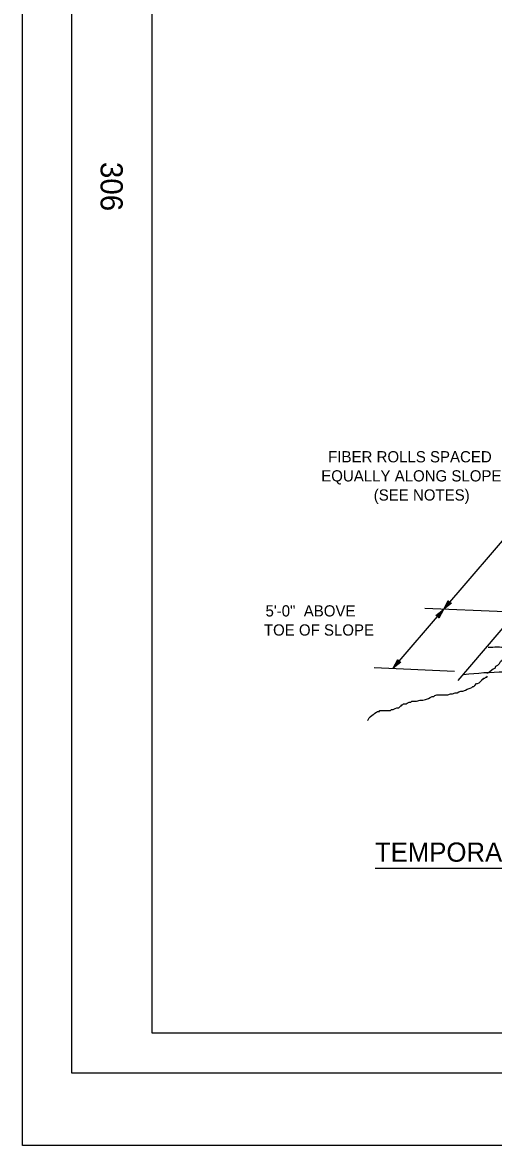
# Model space of a CAD drawing. Extents: x -894 to 866, y -476 to 714.
# Drawn here: x -894 to -600, y -476 to 224 of the extents above; entities that cross this region are included whole.
import ezdxf

# ---------------------------------------------------------------- set-up
doc = ezdxf.new("R2010")
doc.units = 0
for name, color, linetype in [('1 Control', 7, 'Continuous'), ('10 Sheet Format', 7, 'Continuous'), ('57 Undefined', 7, 'Continuous'), ('60 Nongeo Data', 7, 'Continuous')]:
    doc.layers.add(name, color=color, linetype=linetype)

msp = doc.modelspace()

# ---------------------------------------------------------------- linework, layer by layer
at = {"layer": '1 Control'}
msp.add_line((-674.17, -303.34), (-337.52, -303.34), dxfattribs=at)
at = {"layer": '10 Sheet Format'}
for p, q in [((-863.46, 668.96), (-863.46, -431.04)), ((-813.45, 643.96), (-813.45, -406.04)), ((-813.45, -406.04), (811.55, -406.04)), ((-863.46, -431.04), (836.55, -431.04))]:
    msp.add_line(p, q, dxfattribs=at)
for points in [[(-894.04, 713.56), (865.96, 713.56), (865.96, -476.44), (-894.04, -476.44)], [(-863.46, -431.04), (836.55, -431.04), (836.55, 668.96), (-863.46, 668.96)]]:
    msp.add_lwpolyline(points, close=True, dxfattribs=at)
at = {"layer": '57 Undefined'}
for p, q in [((-631.34, -141.65), (-544.42, -40.3)), ((-631.34, -141.65), (-628.56, -136.27)), ((-626.54, -137.95), (-631.34, -141.65)), ((-626.95, -137.89), (-630.47, -140.6)), ((-630.46, -140.59), (-628.44, -136.67)), ((-629.6, -139.56), (-628.29, -137.03)), ((-627.37, -137.84), (-629.6, -139.56)), ((-628.72, -138.51), (-628.17, -137.43)), ((-627.74, -137.76), (-628.72, -138.51)), ((-628.56, -136.27), (-628.56, -136.27)), ((-628.56, -136.27), (-628.06, -137.71)), ((-628.06, -137.71), (-626.54, -137.95)), ((-626.54, -137.95), (-626.54, -137.95)), ((-662.92, -178.47), (-631.6, -141.96)), ((-593.16, -143.51), (-643.17, -141.23)), ((-636.43, -145.6), (-631.6, -141.96)), ((-634.92, -145.86), (-636.43, -145.6)), ((-636.43, -145.6), (-636.43, -145.6)), ((-636.03, -145.67), (-632.48, -142.99)), ((-635.61, -145.72), (-633.37, -144.03)), ((-635.24, -145.81), (-634.25, -145.06)), ((-634.43, -147.3), (-634.92, -145.86)), ((-634.25, -145.06), (-634.82, -146.14)), ((-633.37, -144.03), (-634.7, -146.55)), ((-632.49, -143), (-634.55, -146.9)), ((-631.6, -141.96), (-634.43, -147.3)), ((-631.6, -141.96), (-631.6, -141.96)), ((-631.34, -141.65), (-631.34, -141.65)), ((-634.43, -147.3), (-634.43, -147.3)), ((-662.92, -178.47), (-660.14, -173.09)), ((-658.12, -174.77), (-662.92, -178.47)), ((-658.53, -174.71), (-662.05, -177.42)), ((-662.04, -177.41), (-660.02, -173.49)), ((-661.17, -176.38), (-659.87, -173.85)), ((-658.95, -174.66), (-661.17, -176.38)), ((-660.3, -175.33), (-659.75, -174.25)), ((-659.32, -174.58), (-660.3, -175.33)), ((-660.14, -173.09), (-660.14, -173.09)), ((-660.14, -173.09), (-659.64, -174.53)), ((-659.64, -174.53), (-658.12, -174.77)), ((-658.12, -174.77), (-658.12, -174.77)), ((-662.92, -178.47), (-662.92, -178.47))]:
    msp.add_line(p, q, dxfattribs=at)
msp.add_lwpolyline([(-622.34, -186.3), (-531.11, -79.27), (-537.55, -72.6), (-517.38, -76.13), (-524.14, -70.65), (-405.31, 68.4)], dxfattribs=at)
at = {"layer": '60 Nongeo Data'}
msp.add_line((-624.74, -180.6), (-674.75, -178.32), dxfattribs=at)
for points in [[(-604.63, -181.93), (-604.06, -181.36), (-603.48, -181.36), (-600.6, -179.05), (-599.44, -178.47), (-598.87, -177.32), (-597.71, -176.74), (-596.56, -175.59), (-595.98, -174.43), (-594.83, -173.28), (-593.68, -172.12), (-592.52, -170.97), (-591.95, -170.39), (-591.37, -169.82), (-591.37, -169.24), (-590.79, -168.66), (-590.22, -168.08), (-590.22, -167.51), (-589.64, -167.51), (-589.64, -166.93)], [(-679.02, -211.29), (-678.44, -210.71), (-677.87, -209.56), (-677.29, -208.98), (-676.14, -207.83), (-674.98, -207.25), (-674.41, -206.67), (-673.25, -206.1), (-672.68, -205.52), (-672.1, -205.52), (-671.52, -205.52), (-671.52, -204.94), (-670.95, -204.94), (-669.79, -204.94), (-668.06, -204.94), (-666.33, -204.94), (-664.6, -204.94), (-664.03, -204.37), (-663.45, -204.37), (-662.87, -204.37), (-661.72, -203.79), (-660.57, -203.21), (-659.41, -203.21), (-658.84, -202.64), (-658.26, -202.06), (-657.68, -202.06), (-657.68, -201.48), (-657.11, -201.48), (-656.53, -200.9), (-655.37, -200.9), (-654.8, -200.9), (-654.22, -200.33), (-653.07, -199.75), (-652.49, -199.75), (-651.91, -199.75), (-651.34, -199.17), (-650.18, -199.17), (-648.45, -199.17), (-646.15, -198.6), (-644.42, -198.6), (-642.69, -198.02), (-640.96, -197.44), (-639.8, -196.87), (-638.65, -196.29), (-637.5, -196.29), (-636.92, -195.71), (-635.77, -195.13), (-634.61, -195.13), (-632.88, -195.13), (-631.73, -195.13), (-630, -195.13), (-628.85, -195.13), (-627.12, -194.56), (-625.96, -194.56), (-624.23, -193.98), (-623.08, -193.98), (-621.93, -193.4), (-620.77, -192.83), (-619.62, -192.83), (-617.89, -192.25), (-616.74, -191.67), (-615.01, -191.1), (-613.85, -190.52), (-613.28, -189.94), (-612.7, -189.94), (-612.12, -189.36), (-610.97, -188.21), (-610.39, -188.21), (-609.24, -187.63), (-608.66, -187.06), (-608.09, -186.48), (-607.51, -185.9), (-607.51, -185.33), (-606.93, -185.33), (-606.36, -184.75), (-605.78, -184.75), (-605.2, -184.17), (-604.63, -184.17), (-604.05, -183.6)]]:
    msp.add_lwpolyline(points, dxfattribs=at)
for points in [[(-603.64, -165.45), (-592.6, -165.62), (-585.67, -166.96), (-580.09, -167.85), (-572.05, -167.85), (-567.36, -168.52), (-560.43, -168.75), (-553.51, -169.86), (-547.47, -170.76), (-537.87, -170.76), (-529.38, -171.43), (-521.78, -172.1), (-513.97, -172.1), (-507.49, -172.55), (-502.8, -173.22), (-490.73, -172.77)], [(-619.06, -182.44), (-569.13, -184.36), (-562.31, -186.31), (-555.02, -186.31), (-541.39, -185.82), (-536.53, -187.28), (-524.36, -187.28), (-516.58, -186.79), (-506.36, -187.28), (-497.11, -189.23), (-494.68, -191.66), (-488.84, -190.2), (-481.06, -190.2), (-460.14, -191.66), (-456.24, -190.69), (-450.89, -192.63), (-440.67, -193.61), (-434.83, -193.12), (-426.56, -191.66), (-418.29, -193.61), (-411.96, -195.07), (-400.77, -195.07), (-391.04, -193.61), (-382.77, -193.61), (-379.37, -196.04), (-374.5, -196.04), (-366.23, -196.53), (-360.88, -195.07), (-354.55, -195.55), (-343.36, -196.53), (-338.98, -195.55), (-332.17, -197.01), (-318.56, -197.38)]]:
    msp.add_spline(points, degree=3, dxfattribs=at)

# ---------------------------------------------------------------- texts
at = {"layer": '10 Sheet Format'}
msp.add_text('306', height=13.779, rotation=270, dxfattribs=at).set_placement((-845.33, 137.35))
at = {"layer": '57 Undefined'}
for s, height, p in [('FIBER ROLLS SPACED ', 7, (-703.46, -50.14)), ('EQUALLY ALONG SLOPE ', 7, (-707.8, -62.06)), ('(SEE NOTES)', 7, (-675.07, -73.98)), ('5\'-0"  ABOVE ', 7, (-742.53, -146.31)), ('TOE OF SLOPE', 7, (-743.54, -158.23)), ('TEMPORARY FIBER ROLL (TYPE 1)', 12, (-674.31, -299.35))]:
    msp.add_text(s, height=height, dxfattribs=at).set_placement(p)

doc.saveas('drawing.dxf')
